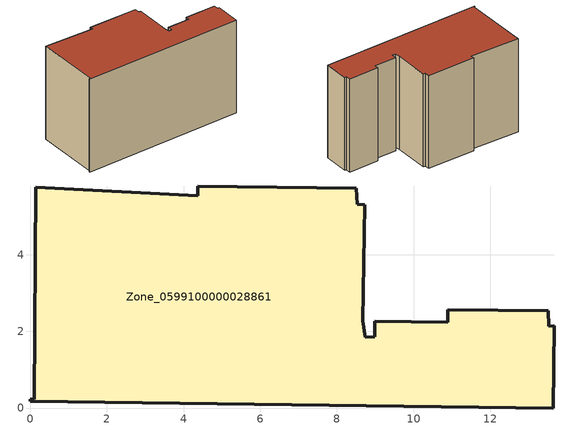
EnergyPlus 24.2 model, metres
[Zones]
Zone_0599100000028861
 floor ground (C_G): 8.67,2.27 8.74,1.85 8.98,1.86 8.99,2.27 10.89,2.24 10.89,2.56 13.51,2.53 13.53,2.13 13.67,2.14 13.64,0 0,0.17 0,0.23 0.11,0.23 0.14,5.75 4.37,5.53 4.37,5.66 4.37,5.79 8.51,5.73 8.53,5.31 8.72,5.3 z0
 wall outside (C_F): 8.51,5.73 4.37,5.79 4.37,5.66 4.37,5.53 0.14,5.75 0.11,0.23 0,0.23 0,0.17 13.64,0 13.67,2.14 13.53,2.13 13.51,2.53 10.89,2.56 10.89,2.24 8.99,2.27 8.98,1.86 8.74,1.85 8.67,2.27 8.72,5.3 8.53,5.31 8.51,5.73 z0:8.25
 roof outside (C_R): 8.74,1.85 8.67,2.27 8.72,5.3 8.53,5.31 8.51,5.73 4.37,5.79 4.37,5.66 4.37,5.53 0.14,5.75 0.11,0.23 0,0.23 0,0.17 13.64,0 13.67,2.14 13.53,2.13 13.51,2.53 10.89,2.56 10.89,2.24 8.99,2.27 8.98,1.86 z8.25
[BUILDING]
Pand.0599100000028861: North Axis=0; Terrain=City; Loads Convergence Tolerance Value=0.04; Temperature Convergence Tolerance Value=0.4; Solar Distribution=FullExterior; Maximum Number of Warmup Days=25; Minimum Number of Warmup Days=1
[Site:Location]
Rotterdam.The.Hague.AP_ZH_NLD Design_Conditions: Latitude=51.96; Longitude=4.45; Time Zone=1; Elevation=-4.5
[SITE:GROUNDTEMPERATURE:BUILDINGSURFACE]
18, 18, 18, 18, 18, 18, 18, 18, 18, 18, 18, 18
[MATERIAL] Thermal Absorptance=0.9; Solar Absorptance=0.7; Visible Absorptance=0.7
Name | Roughness | Thickness | Conductivity | Density | Specific Heat
G.TC.1975-1991 | MediumSmooth | 0.15 | 0.288461 | 540 | 1210
F.TC.1975-1991 | Rough | 0.3 | 0.230769 | 1920 | 840
R.TC.1975-1991 | MediumRough | 0.2 | 0.153846 | 1500 | 1000
[CONSTRUCTION]
C_G: G.TC.1975-1991
C_F: F.TC.1975-1991
C_R: R.TC.1975-1991
[ZONE]
Zone_0599100000028861: Type=1; Multiplier=1; Ceiling Height=Autocalculate; Volume=Autocalculate; Floor Area=autocalculate; Part of Total Floor Area=Yes
[ZONEINFILTRATION:DESIGNFLOWRATE]
Infil_Zone_0599100000028861: Zone or ZoneList or Space or SpaceList=Zone_0599100000028861; Schedule=AlwaysOn; Design Flow Rate Calculation Method=Flow/Area; Flow Rate per Floor Area=0.003; Constant Term Coefficient=1; Temperature Term Coefficient=0; Velocity Term Coefficient=0; Velocity Squared Term Coefficient=0
[HVACTEMPLATE:ZONE:IDEALLOADSAIRSYSTEM]
Zone_0599100000028861: Maximum Heating Supply Air Temperature=50; Minimum Cooling Supply Air Temperature=13; Maximum Heating Supply Air Humidity Ratio=0.0156; Minimum Cooling Supply Air Humidity Ratio=0.0077; Heating Limit=NoLimit; Cooling Limit=NoLimit; Dehumidification Control Type=ConstantSensibleHeatRatio; Cooling Sensible Heat Ratio=0.7; Dehumidification Setpoint=60; Humidification Control Type=None; Humidification Setpoint=30; Outdoor Air Method=None; Outdoor Air Flow Rate per Person=0.00944; Outdoor Air Flow Rate per Zone Floor Area=0; Outdoor Air Flow Rate per Zone=0; Demand Controlled Ventilation Type=None; Outdoor Air Economizer Type=NoEconomizer; Heat Recovery Type=None; Sensible Heat Recovery Effectiveness=0.7; Latent Heat Recovery Effectiveness=0.65
[ZONECONTROL:THERMOSTAT]
ThermostatControl_Zone_0599100000028861: Zone or ZoneList=Zone_0599100000028861; Control Type Schedule=DualSetpointControlType; Control 1=Thermostat_Zone_0599100000028861; Temperature Difference Between Cutout And Setpoint=0
[THERMOSTATSETPOINT:DUALSETPOINT]
Thermostat_Zone_0599100000028861: Heating Setpoint Temperature Schedule=HeatingSetpoint_Zone_0599100000028861; Cooling Setpoint Temperature Schedule=CoolingSetpoint_Zone_0599100000028861
[SCHEDULE:COMPACT]
HeatingSetpoint_Zone_0599100000028861: Through: 12/31, For: AllDays, Until: 24:00, 21
CoolingSetpoint_Zone_0599100000028861: Through: 12/31, For: AllDays, Until: 24:00, 24
DualSetpointControlType: Through: 12/31, For: AllDays, Until: 24:00, 4
AlwaysOn: Through: 12/31, For: AllDays, Until: 24:00, 1
